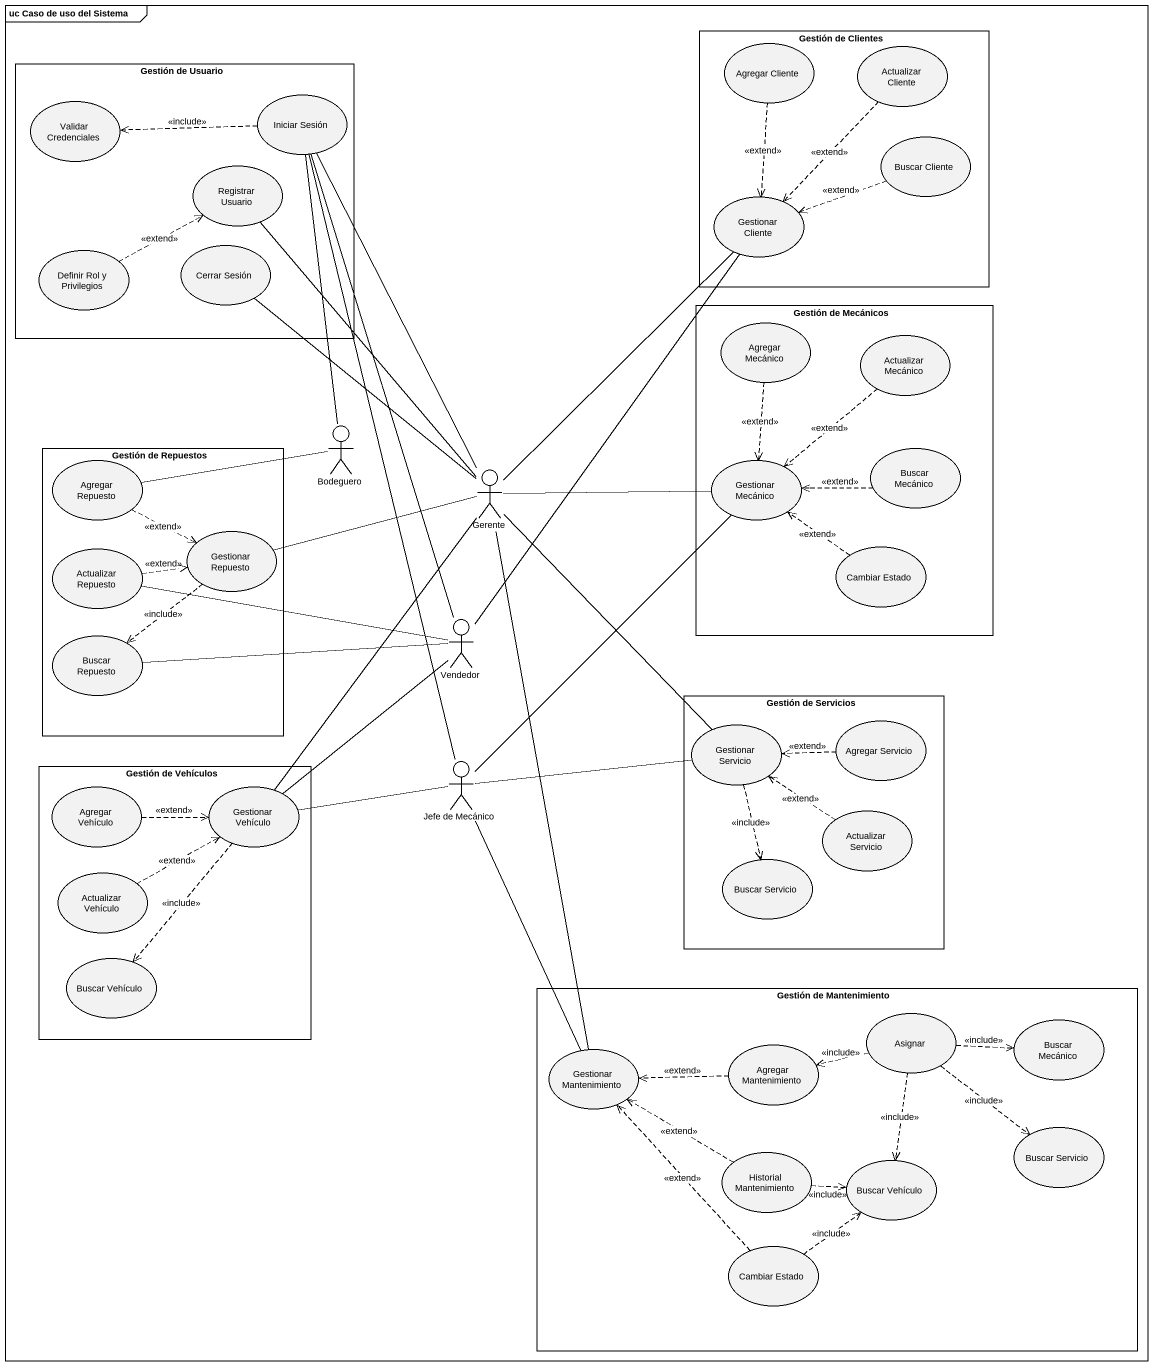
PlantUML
@startuml
mainframe uc Caso de uso del Sistema
rectangle "Gestión de Clientes" as Gestión_de_Clientes {
  usecase "Agregar Cliente" as Agregar_Cliente
  usecase "Actualizar Cliente" as Actualizar_Cliente
  usecase "Buscar Cliente" as Buscar_Cliente
  usecase "Gestionar Cliente" as Gestionar_Cliente
}
rectangle "Gestión de Usuario" as Gestión_de_Usuario {
  usecase "Validar Credenciales" as Validar_Credenciales
  usecase "Iniciar Sesión" as Iniciar_Sesión
  usecase "Registrar Usuario" as Registrar_Usuario
  usecase "Cerrar Sesión" as Cerrar_Sesión
  usecase "Definir Rol y Privilegios" as Definir_Rol_y_Privilegios
}
rectangle "Gestión de Mecánicos" as Gestión_de_Mecánicos {
  usecase "Agregar Mecánico" as Agregar_Mecánico
  usecase "Actualizar Mecánico" as Actualizar_Mecánico
  usecase "Gestionar Mecánico" as Gestionar_Mecánico
  usecase "Buscar Mecánico" as Buscar_Mecánico
  usecase "Cambiar Estado" as Cambiar_Estado
}
actor Bodeguero
rectangle "Gestión de Repuestos" as Gestión_de_Repuestos {
  usecase "Agregar Repuesto" as Agregar_Repuesto
  usecase "Actualizar Repuesto" as Actualizar_Repuesto
  usecase "Gestionar Repuesto" as Gestionar_Repuesto
  usecase "Buscar Repuesto" as Buscar_Repuesto
}
actor Gerente
actor Vendedor
rectangle "Gestión de Servicios" as Gestión_de_Servicios {
  usecase "Gestionar Servicio" as Gestionar_Servicio
  usecase "Agregar Servicio" as Agregar_Servicio
  usecase "Actualizar Servicio" as Actualizar_Servicio
  usecase "Buscar Servicio" as Buscar_Servicio
}
rectangle "Gestión de Vehículos" as Gestión_de_Vehículos {
  usecase "Agregar Vehículo" as Agregar_Vehículo
  usecase "Gestionar Vehículo" as Gestionar_Vehículo
  usecase "Actualizar Vehículo" as Actualizar_Vehículo
  usecase "Buscar Vehículo" as Buscar_Vehículo
}
actor "Jefe de Mecánico" as Jefe_de_Mecánico
rectangle "Gestión de Mantenimiento" as Gestión_de_Mantenimiento {
  usecase Asignar
  usecase "Buscar Mecánico" as Buscar_Mecánico_2
  usecase "Gestionar Mantenimiento" as Gestionar_Mantenimiento
  usecase "Agregar Mantenimiento" as Agregar_Mantenimiento
  usecase "Buscar Servicio" as Buscar_Servicio_2
  usecase "Historial Mantenimiento" as Historial_Mantenimiento
  usecase "Buscar Vehículo" as Buscar_Vehículo_2
  usecase "Cambiar Estado" as Cambiar_Estado_2
}
Agregar_Cliente ..> Gestionar_Cliente : <<extend>>
Actualizar_Cliente ..> Gestionar_Cliente : <<extend>>
Iniciar_Sesión .left.> Validar_Credenciales : <<include>>
Buscar_Cliente .left.> Gestionar_Cliente : <<extend>>
Definir_Rol_y_Privilegios .right.> Registrar_Usuario : <<extend>>
Agregar_Mecánico ..> Gestionar_Mecánico : <<extend>>
Actualizar_Mecánico ..> Gestionar_Mecánico : <<extend>>
Bodeguero -up- Iniciar_Sesión
Bodeguero -left- Agregar_Repuesto
Agregar_Repuesto .right.> Gestionar_Repuesto : <<extend>>
Gerente -up- Iniciar_Sesión
Gerente -up- Registrar_Usuario
Gerente -up- Gestionar_Cliente
Gerente -up- Cerrar_Sesión
Gerente -right- Gestionar_Mecánico
Gerente -left- Gestionar_Repuesto
Gerente -- Gestionar_Servicio
Gerente -- Gestionar_Vehículo
Gerente -- Gestionar_Mantenimiento
Buscar_Mecánico .left.> Gestionar_Mecánico : <<extend>>
Actualizar_Repuesto .right.> Gestionar_Repuesto : <<extend>>
Gestionar_Repuesto ..> Buscar_Repuesto : <<include>>
Cambiar_Estado .up.> Gestionar_Mecánico : <<extend>>
Vendedor -up- Iniciar_Sesión
Vendedor -up- Gestionar_Cliente
Vendedor -left- Actualizar_Repuesto
Vendedor -left- Buscar_Repuesto
Vendedor -- Gestionar_Vehículo
Gestionar_Servicio ..> Buscar_Servicio : <<include>>
Agregar_Servicio .left.> Gestionar_Servicio : <<extend>>
Agregar_Vehículo .right.> Gestionar_Vehículo : <<extend>>
Gestionar_Vehículo ..> Buscar_Vehículo : <<include>>
Jefe_de_Mecánico -up- Iniciar_Sesión
Jefe_de_Mecánico -up- Gestionar_Mecánico
Jefe_de_Mecánico -right- Gestionar_Servicio
Jefe_de_Mecánico -left- Gestionar_Vehículo
Jefe_de_Mecánico -- Gestionar_Mantenimiento
Actualizar_Servicio .up.> Gestionar_Servicio : <<extend>>
Actualizar_Vehículo .right.> Gestionar_Vehículo : <<extend>>
Asignar .right.> Buscar_Mecánico_2 : <<include>>
Asignar .left.> Agregar_Mantenimiento : <<include>>
Asignar ..> Buscar_Servicio_2 : <<include>>
Asignar ..> Buscar_Vehículo_2 : <<include>>
Agregar_Mantenimiento .left.> Gestionar_Mantenimiento : <<extend>>
Historial_Mantenimiento .left.> Gestionar_Mantenimiento : <<extend>>
Historial_Mantenimiento .right.> Buscar_Vehículo_2 : <<include>>
Cambiar_Estado_2 .up.> Gestionar_Mantenimiento : <<extend>>
Cambiar_Estado_2 .up.> Buscar_Vehículo_2 : <<include>>
@enduml
